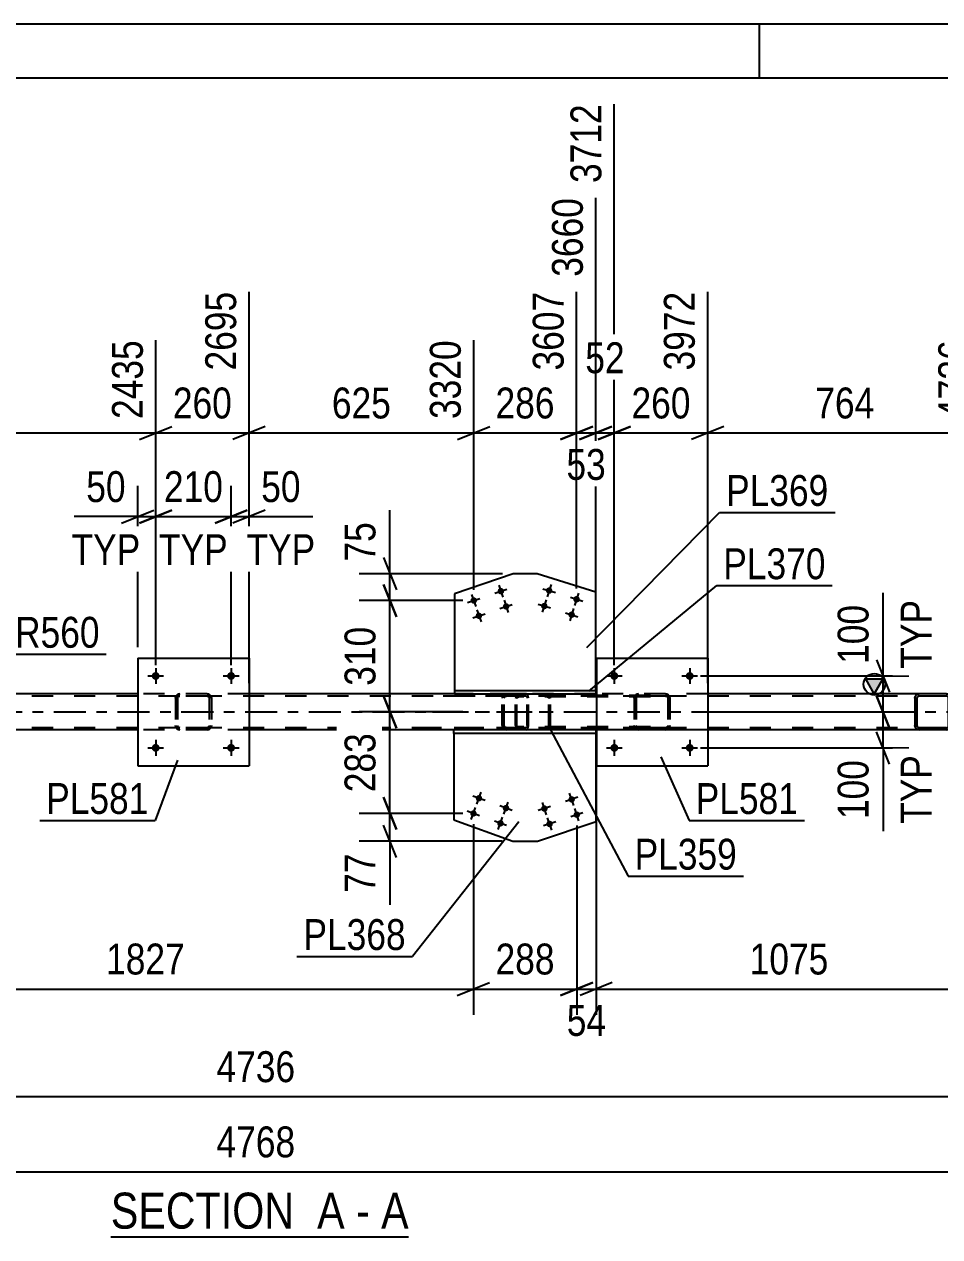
# Model space of a CAD drawing. Header units: millimetres. Extents: x 0 to 594, y 0 to 420.
# Drawn here: x 105.7 to 190.7, y 307.5 to 420 of the extents above; entities that cross this region are included whole.
import ezdxf

# ---------------------------------------------------------------- set-up
doc = ezdxf.new("R2010")
doc.units = ezdxf.units.MM
doc.linetypes.add('DXK_LINE_DOT2', pattern=[3.9198, 1.9599, -1.9599])
doc.linetypes.add('DXK_LINE_DOT3', pattern=[5.9187, 2.979, -0.9799, 0.9799, -0.9799])
doc.styles.add('Arial Narrow', font='ARIALN.TTF', dxfattribs={"height": 0.2})

# ---------------------------------------------------------------- blocks, each defined once
blk = doc.blocks.new('Unknown-570323116-1135')
at = {"color": 5, "linetype": 'Continuous'}
for p, q in [((594, 420), (0, 420)), ((174, 415), (174, 420)), ((589, 415), (5, 415))]:
    blk.add_line(p, q, dxfattribs=at)
blk = doc.blocks.new('Unknown-570323116-11 - 2020')
at = {"color": 6, "linetype": 'Continuous'}
blk.add_line((113.78, 307.48), (141.42, 307.48), dxfattribs=at)
at = {"color": 0, "linetype": 'Continuous'}
for points in [[(131.88, 308.23), (131.88, 311.73), (113.78, 311.73), (113.78, 308.23)], [(135.49, 308.23), (135.49, 311.73), (132.93, 311.73), (132.93, 308.23)], [(137.82, 308.23), (137.82, 311.73), (136.54, 311.73), (136.54, 308.23)], [(141.42, 308.23), (141.42, 311.73), (138.87, 311.73), (138.87, 308.23)]]:
    blk.add_wipeout(points, dxfattribs=at)
at = {"color": 7, "linetype": 'Continuous', "style": 'Arial Narrow'}
for s, p in [('SECTION ', (113.78, 308.23)), ('A', (132.93, 308.23)), ('A', (138.87, 308.23)), ('-', (136.54, 308.23))]:
    blk.add_text(s, height=3.34, dxfattribs=at).set_placement(p)
blk = doc.blocks.new('Part-570323116-2117 - 2020')
at = {"color": 7, "linetype": 'DXK_LINE_DOT2'}
for p, q in [((120.03, 357.82), (120.18, 357.85)), ((120.18, 357.85), (120.03, 357.82)), ((122.71, 357.85), (120.18, 357.85)), ((122.71, 357.85), (122.87, 357.82)), ((122.87, 357.82), (122.71, 357.85)), ((119.78, 357.45), (119.81, 357.6)), ((119.81, 357.6), (119.78, 357.45)), ((119.78, 357.45), (119.78, 354.92)), ((119.98, 357.45), (120, 357.53)), ((119.98, 357.45), (119.98, 354.92)), ((120, 357.53), (120.04, 357.59)), ((120.04, 357.59), (120.1, 357.64)), ((120.1, 357.64), (120.18, 357.65)), ((122.71, 357.65), (120.18, 357.65)), ((122.71, 357.65), (122.79, 357.64)), ((122.79, 357.64), (122.86, 357.59)), ((122.86, 357.59), (122.9, 357.53)), ((122.9, 357.53), (122.91, 357.45)), ((122.91, 357.45), (122.91, 354.92)), ((123.08, 357.6), (123.11, 357.45)), ((123.11, 357.45), (123.08, 357.6)), ((123.11, 357.45), (123.11, 354.92)), ((119.81, 354.76), (119.78, 354.92)), ((119.78, 354.92), (119.81, 354.76)), ((120, 354.84), (119.98, 354.92)), ((120.04, 354.78), (120, 354.84)), ((120.18, 354.52), (120.03, 354.55)), ((120.03, 354.55), (120.18, 354.52)), ((120.1, 354.73), (120.04, 354.78)), ((120.18, 354.72), (120.1, 354.73)), ((122.71, 354.72), (120.18, 354.72)), ((122.71, 354.52), (120.18, 354.52)), ((122.79, 354.73), (122.71, 354.72)), ((122.87, 354.55), (122.71, 354.52)), ((122.71, 354.52), (122.87, 354.55)), ((122.86, 354.78), (122.79, 354.73)), ((122.9, 354.84), (122.86, 354.78)), ((122.91, 354.92), (122.9, 354.84)), ((123.11, 354.92), (123.08, 354.76)), ((123.08, 354.76), (123.11, 354.92))]:
    blk.add_line(p, q, dxfattribs=at)
at = {"color": 7, "linetype": 'DXK_LINE_DOT3'}
blk.add_line((121.45, 356.18), (121.45, 356.18), dxfattribs=at)
at = {"color": 7, "linetype": 'DXK_LINE_DOT2'}
for centre, start, end in [((120.18, 357.45), 112.5, 157.5), ((120.18, 357.45), 112.5, 157.5), ((122.71, 357.45), 22.5, 67.5), ((122.71, 357.45), 22.5, 67.5), ((120.18, 354.92), 202.5, 247.5), ((120.18, 354.92), 202.5, 247.5), ((122.71, 354.92), 292.5, 337.5), ((122.71, 354.92), 292.5, 337.5)]:
    blk.add_arc(centre, 0.4, start, end, dxfattribs=at)
blk = doc.blocks.new('Part-570323116-2106 - 2020')
at = {"color": 2, "linetype": 'Continuous'}
for p, q in [((145.67, 358.18), (145.67, 357.85)), ((145.67, 358.18), (158.79, 358.18)), ((145.67, 357.85), (158.79, 357.85)), ((158.79, 358.18), (158.79, 357.85))]:
    blk.add_line(p, q, dxfattribs=at)
blk = doc.blocks.new('Part-570323116-2116 - 2020')
at = {"color": 2, "linetype": 'Continuous'}
for p, q in [((116.28, 361.18), (116.28, 351.18)), ((116.28, 361.18), (126.61, 361.18)), ((126.61, 361.18), (126.61, 351.18)), ((116.28, 351.18), (126.61, 351.18))]:
    blk.add_line(p, q, dxfattribs=at)
blk = doc.blocks.new('Part-570323116-2052 - 2020')
at = {"linetype": 'Continuous'}
blk.add_hatch(color=2, dxfattribs=at).paths.add_polyline_path([(184.65, 357.85), (183.85, 359.25), (185.45, 359.25)])
at = {"color": 2, "linetype": 'Continuous'}
for p, q in [((184.65, 357.85), (183.85, 359.25)), ((183.85, 359.25), (185.45, 359.25)), ((185.45, 359.25), (184.65, 357.85)), ((116.28, 357.85), (86.29, 357.85)), ((145.67, 357.85), (126.61, 357.85)), ((158.85, 357.85), (158.79, 357.85)), ((188.78, 357.85), (169.18, 357.85)), ((116.28, 354.51), (86.55, 354.51)), ((145.63, 354.51), (126.61, 354.51)), ((158.85, 354.51), (158.83, 354.51)), ((194.65, 354.51), (169.18, 354.51))]:
    blk.add_line(p, q, dxfattribs=at)
at = {"color": 7, "linetype": 'DXK_LINE_DOT2'}
for p, q in [((126.61, 357.85), (116.28, 357.85)), ((158.79, 357.85), (145.67, 357.85)), ((169.18, 357.85), (158.85, 357.85)), ((191.36, 357.85), (188.78, 357.85)), ((194.65, 357.65), (67.05, 357.65)), ((194.65, 354.71), (67.05, 354.71)), ((126.61, 354.51), (116.28, 354.51)), ((194.65, 354.51), (145.63, 354.51)), ((169.18, 354.51), (158.85, 354.51))]:
    blk.add_line(p, q, dxfattribs=at)
at = {"color": 7, "linetype": 'DXK_LINE_DOT3'}
blk.add_line((67.05, 356.18), (194.65, 356.18), dxfattribs=at)
at = {"color": 2, "linetype": 'Continuous'}
blk.add_circle((184.65, 358.75), 1, dxfattribs=at)
blk = doc.blocks.new('Part-570323116-2064 - 2020')
at = {"color": 2, "linetype": 'Continuous'}
for p, q in [((145.63, 354.18), (145.63, 346.18)), ((158.83, 346.02), (158.83, 354.18)), ((145.63, 346.18), (151.11, 344.18)), ((153.38, 344.18), (158.83, 346.02)), ((151.11, 344.18), (153.38, 344.18))]:
    blk.add_line(p, q, dxfattribs=at)
at = {"color": 7, "linetype": 'DXK_LINE_DOT2'}
blk.add_line((158.83, 354.18), (145.63, 354.18), dxfattribs=at)
blk = doc.blocks.new('Bolt-570323116-2069 - 2020')
at = {"linetype": 'Continuous'}
for points in [[(154.75, 367.35, -1), (154.18, 367.53, -1)], [(157.3, 366.54, -1), (156.72, 366.73, -1)], [(154.3, 365.92, -1), (153.73, 366.1, -1)], [(156.84, 365.11, -1), (156.27, 365.3, -1)]]:
    blk.add_hatch(color=1, dxfattribs=at).paths.add_polyline_path(points)
at = {"color": 1, "linetype": 'Continuous'}
for p, q in [((154.65, 368.01), (154.29, 366.87)), ((153.89, 367.62), (155.04, 367.26)), ((157.19, 367.21), (156.83, 366.06)), ((153.44, 366.19), (154.59, 365.83)), ((154.2, 366.58), (153.83, 365.44)), ((156.74, 365.78), (156.38, 364.63)), ((156.44, 366.82), (157.58, 366.45)), ((155.98, 365.39), (157.13, 365.02))]:
    blk.add_line(p, q, dxfattribs=at)
blk = doc.blocks.new('Bolt-570323116-2070 - 2020')
at = {"linetype": 'Continuous'}
for points in [[(156.27, 347.97, -1), (156.84, 348.16, -1)], [(153.74, 347.12, -1), (154.31, 347.31, -1)], [(156.75, 346.55, -1), (157.32, 346.74, -1)], [(154.22, 345.69, -1), (154.79, 345.89, -1)]]:
    blk.add_hatch(color=1, dxfattribs=at).paths.add_polyline_path(points)
at = {"color": 1, "linetype": 'Continuous'}
for p, q in [((154.22, 346.64), (153.84, 347.78)), ((157.12, 348.26), (155.99, 347.87)), ((156.75, 347.5), (156.36, 348.63)), ((154.6, 347.4), (153.46, 347.02)), ((157.6, 346.83), (156.47, 346.45)), ((157.23, 346.07), (156.84, 347.21)), ((155.08, 345.98), (153.94, 345.6)), ((154.7, 345.22), (154.32, 346.36))]:
    blk.add_line(p, q, dxfattribs=at)
blk = doc.blocks.new('Bolt-570323116-2071 - 2020')
at = {"linetype": 'Continuous'}
for points in [[(147.75, 366.62, -1), (147.18, 366.43, -1)], [(150.27, 367.49, -1), (149.7, 367.29, -1)], [(150.75, 366.07, -1), (150.19, 365.87, -1)], [(148.23, 365.2, -1), (147.66, 365.01, -1)]]:
    blk.add_hatch(color=1, dxfattribs=at).paths.add_polyline_path(points)
at = {"color": 1, "linetype": 'Continuous'}
for p, q in [((149.79, 367.96), (150.18, 366.82)), ((147.27, 367.09), (147.66, 365.96)), ((149.42, 367.19), (150.55, 367.58)), ((146.89, 366.33), (148.03, 366.72)), ((149.9, 365.77), (151.04, 366.16)), ((150.28, 366.54), (150.67, 365.4)), ((147.38, 364.91), (148.52, 365.3)), ((147.75, 365.67), (148.14, 364.54))]:
    blk.add_line(p, q, dxfattribs=at)
blk = doc.blocks.new('Bolt-570323116-2072 - 2020')
at = {"linetype": 'Continuous'}
for points in [[(147.67, 348.27, -1), (148.23, 348.07, -1)], [(147.16, 346.86, -1), (147.72, 346.66, -1)], [(150.18, 347.36, -1), (150.74, 347.15, -1)], [(149.66, 345.95, -1), (150.23, 345.74, -1)]]:
    blk.add_hatch(color=1, dxfattribs=at).paths.add_polyline_path(points)
at = {"color": 1, "linetype": 'Continuous'}
for p, q in [((148.52, 347.96), (147.39, 348.37)), ((147.75, 347.61), (148.16, 348.73)), ((150.25, 346.69), (150.66, 347.82)), ((148, 346.55), (146.87, 346.97)), ((147.23, 346.2), (147.64, 347.32)), ((151.02, 347.05), (149.89, 347.46)), ((150.51, 345.64), (149.38, 346.05)), ((149.74, 345.28), (150.15, 346.41))]:
    blk.add_line(p, q, dxfattribs=at)
blk = doc.blocks.new('Part-570323116-2137 - 2020')
at = {"color": 7, "linetype": 'DXK_LINE_DOT2'}
for p, q in [((151.34, 357.85), (142.32, 357.85)), ((150.51, 357.85), (150.35, 357.82)), ((152.32, 357.85), (150.51, 357.85)), ((151.34, 357.85), (151.34, 357.65)), ((152.41, 357.82), (152.32, 357.85)), ((150.51, 357.65), (142.32, 357.65)), ((150.12, 357.59), (150.09, 357.45)), ((150.09, 354.91), (150.09, 357.45)), ((150.12, 357.6), (150.12, 357.59)), ((150.3, 357.45), (150.32, 357.52)), ((150.3, 354.91), (150.3, 357.45)), ((150.32, 357.52), (150.36, 357.59)), ((150.36, 357.59), (150.43, 357.63)), ((150.43, 357.63), (150.51, 357.65)), ((152.32, 357.65), (150.51, 357.65)), ((152.32, 357.65), (152.36, 357.63)), ((152.36, 357.63), (152.4, 357.59)), ((152.4, 357.59), (152.43, 357.52)), ((152.48, 357.73), (152.41, 357.82)), ((152.43, 357.52), (152.43, 357.45)), ((152.43, 354.91), (152.43, 357.45)), ((152.53, 357.6), (152.48, 357.73)), ((152.55, 357.45), (152.53, 357.6)), ((152.55, 354.91), (152.55, 357.45)), ((152.32, 354.71), (142.32, 354.71)), ((152.32, 354.51), (142.32, 354.51)), ((150.09, 354.91), (150.12, 354.76)), ((150.32, 354.84), (150.3, 354.91)), ((150.36, 354.77), (150.32, 354.84)), ((150.35, 354.54), (150.51, 354.51)), ((150.43, 354.73), (150.36, 354.77)), ((150.51, 354.71), (150.43, 354.73)), ((152.32, 354.51), (150.51, 354.51)), ((151.34, 354.51), (151.34, 354.71)), ((152.36, 354.73), (152.32, 354.71)), ((152.32, 354.51), (152.41, 354.54)), ((152.4, 354.77), (152.36, 354.73)), ((152.43, 354.84), (152.4, 354.77)), ((152.41, 354.54), (152.48, 354.63)), ((152.43, 354.91), (152.43, 354.84)), ((152.48, 354.63), (152.53, 354.76)), ((152.53, 354.76), (152.55, 354.91))]:
    blk.add_line(p, q, dxfattribs=at)
at = {"color": 7, "linetype": 'DXK_LINE_DOT3'}
blk.add_line((143.65, 356.18), (154.58, 356.18), dxfattribs=at)
at = {"color": 7, "linetype": 'DXK_LINE_DOT2'}
for centre, start, end in [((150.5, 357.43), 111.1941, 156.1506), ((150.5, 354.93), 203.8494, 248.8059)]:
    blk.add_arc(centre, 0.41, start, end, dxfattribs=at)
blk = doc.blocks.new('Bolt-570323116-2073 - 2020')
at = {"linetype": 'Continuous'}
for points in [[(118.31, 359.52, -1), (117.58, 359.52, -1)], [(125.31, 359.52, -1), (124.58, 359.52, -1)]]:
    blk.add_hatch(color=1, dxfattribs=at).paths.add_polyline_path(points)
at = {"color": 1, "linetype": 'Continuous'}
for p, q in [((117.95, 360.25), (117.95, 358.78)), ((124.95, 360.25), (124.95, 358.78)), ((117.21, 359.52), (118.68, 359.52)), ((124.21, 359.52), (125.68, 359.52))]:
    blk.add_line(p, q, dxfattribs=at)
blk = doc.blocks.new('Part-570323116-2138 - 2020')
at = {"color": 7, "linetype": 'DXK_LINE_DOT2'}
for p, q in [((162.59, 357.82), (162.75, 357.85)), ((162.75, 357.85), (162.59, 357.82)), ((165.28, 357.85), (162.75, 357.85)), ((165.28, 357.85), (165.43, 357.82)), ((165.43, 357.82), (165.28, 357.85)), ((162.35, 357.45), (162.38, 357.6)), ((162.38, 357.6), (162.35, 357.45)), ((162.35, 357.45), (162.35, 354.92)), ((162.55, 357.45), (162.56, 357.53)), ((162.55, 357.45), (162.55, 354.92)), ((162.56, 357.53), (162.61, 357.59)), ((162.61, 357.59), (162.67, 357.64)), ((162.67, 357.64), (162.75, 357.65)), ((165.28, 357.65), (162.75, 357.65)), ((165.28, 357.65), (165.36, 357.64)), ((165.36, 357.64), (165.42, 357.59)), ((165.42, 357.59), (165.47, 357.53)), ((165.47, 357.53), (165.48, 357.45)), ((165.48, 357.45), (165.48, 354.92)), ((165.65, 357.6), (165.68, 357.45)), ((165.68, 357.45), (165.65, 357.6)), ((165.68, 357.45), (165.68, 354.92)), ((162.38, 354.76), (162.35, 354.92)), ((162.35, 354.92), (162.38, 354.76)), ((162.56, 354.84), (162.55, 354.92)), ((162.61, 354.78), (162.56, 354.84)), ((162.75, 354.52), (162.59, 354.55)), ((162.59, 354.55), (162.75, 354.52)), ((162.67, 354.73), (162.61, 354.78)), ((162.75, 354.72), (162.67, 354.73)), ((165.28, 354.72), (162.75, 354.72)), ((165.28, 354.52), (162.75, 354.52)), ((165.36, 354.73), (165.28, 354.72)), ((165.43, 354.55), (165.28, 354.52)), ((165.28, 354.52), (165.43, 354.55)), ((165.42, 354.78), (165.36, 354.73)), ((165.47, 354.84), (165.42, 354.78)), ((165.48, 354.92), (165.47, 354.84)), ((165.68, 354.92), (165.65, 354.76)), ((165.65, 354.76), (165.68, 354.92))]:
    blk.add_line(p, q, dxfattribs=at)
at = {"color": 7, "linetype": 'DXK_LINE_DOT3'}
blk.add_line((164.01, 356.18), (164.01, 356.18), dxfattribs=at)
at = {"color": 7, "linetype": 'DXK_LINE_DOT2'}
for centre, start, end in [((162.75, 357.45), 112.5, 157.5), ((162.75, 357.45), 112.5, 157.5), ((165.28, 357.45), 22.5, 67.5), ((165.28, 357.45), 22.5, 67.5), ((162.75, 354.92), 202.5, 247.5), ((162.75, 354.92), 202.5, 247.5), ((165.28, 354.92), 292.5, 337.5), ((165.28, 354.92), 292.5, 337.5)]:
    blk.add_arc(centre, 0.4, start, end, dxfattribs=at)
blk = doc.blocks.new('Bolt-570323116-2074 - 2020')
at = {"linetype": 'Continuous'}
for points in [[(118.31, 352.85, -1), (117.58, 352.85, -1)], [(125.31, 352.85, -1), (124.58, 352.85, -1)]]:
    blk.add_hatch(color=1, dxfattribs=at).paths.add_polyline_path(points)
at = {"color": 1, "linetype": 'Continuous'}
for p, q in [((117.95, 353.58), (117.95, 352.12)), ((124.95, 353.58), (124.95, 352.12)), ((117.21, 352.85), (118.68, 352.85)), ((124.21, 352.85), (125.68, 352.85))]:
    blk.add_line(p, q, dxfattribs=at)
blk = doc.blocks.new('Part-570323116-2096 - 2020')
at = {"color": 2, "linetype": 'Continuous'}
for p, q in [((188.8, 357.85), (188.65, 357.82)), ((191.33, 357.85), (188.8, 357.85)), ((191.49, 357.82), (191.33, 357.85)), ((188.43, 357.6), (188.4, 357.45)), ((188.4, 357.45), (188.4, 354.92)), ((188.62, 357.53), (188.6, 357.45)), ((188.6, 357.45), (188.6, 354.92)), ((188.66, 357.59), (188.62, 357.53)), ((188.72, 357.64), (188.66, 357.59)), ((188.8, 357.65), (188.72, 357.64)), ((191.33, 357.65), (188.8, 357.65)), ((191.41, 357.64), (191.33, 357.65)), ((191.48, 357.59), (191.41, 357.64)), ((191.52, 357.53), (191.48, 357.59)), ((191.53, 357.45), (191.52, 357.53)), ((191.53, 354.92), (191.53, 357.45)), ((191.73, 357.45), (191.7, 357.6)), ((191.73, 357.45), (191.73, 354.92)), ((188.4, 354.92), (188.43, 354.76)), ((188.6, 354.92), (188.62, 354.84)), ((188.62, 354.84), (188.66, 354.78)), ((188.65, 354.55), (188.8, 354.52)), ((188.66, 354.78), (188.72, 354.73)), ((188.72, 354.73), (188.8, 354.72)), ((191.33, 354.72), (188.8, 354.72)), ((191.33, 354.52), (188.8, 354.52)), ((191.33, 354.72), (191.41, 354.73)), ((191.33, 354.52), (191.49, 354.55)), ((191.41, 354.73), (191.48, 354.78)), ((191.48, 354.78), (191.52, 354.84)), ((191.52, 354.84), (191.53, 354.92)), ((191.7, 354.76), (191.73, 354.92))]:
    blk.add_line(p, q, dxfattribs=at)
at = {"color": 7, "linetype": 'DXK_LINE_DOT2'}
for p, q in [((188.65, 357.82), (188.8, 357.85)), ((191.33, 357.85), (191.49, 357.82)), ((188.4, 357.45), (188.43, 357.6)), ((191.7, 357.6), (191.73, 357.45)), ((188.43, 354.76), (188.4, 354.92)), ((188.8, 354.52), (188.65, 354.55)), ((191.49, 354.55), (191.33, 354.52)), ((191.73, 354.92), (191.7, 354.76))]:
    blk.add_line(p, q, dxfattribs=at)
at = {"color": 2, "linetype": 'Continuous'}
for centre, start, end in [((188.8, 357.45), 112.5, 157.5), ((191.33, 357.45), 22.5, 67.5), ((188.8, 354.92), 202.5, 247.5), ((191.33, 354.92), 292.5, 337.5)]:
    blk.add_arc(centre, 0.4, start, end, dxfattribs=at)
at = {"color": 7, "linetype": 'DXK_LINE_DOT2'}
for centre, start, end in [((188.8, 357.45), 112.5, 157.5), ((191.33, 357.45), 22.5, 67.5), ((188.8, 354.92), 202.5, 247.5), ((191.33, 354.92), 292.5, 337.5)]:
    blk.add_arc(centre, 0.4, start, end, dxfattribs=at)
blk = doc.blocks.new('Part-570323116-2101 - 2020')
at = {"color": 2, "linetype": 'Continuous'}
for p, q in [((151.13, 369.01), (145.67, 367.14)), ((153.36, 369.01), (151.13, 369.01)), ((158.79, 367.29), (153.36, 369.01)), ((145.67, 367.14), (145.67, 358.18)), ((158.79, 358.18), (158.79, 367.29))]:
    blk.add_line(p, q, dxfattribs=at)
at = {"color": 7, "linetype": 'DXK_LINE_DOT2'}
blk.add_line((145.67, 358.18), (158.79, 358.18), dxfattribs=at)
blk = doc.blocks.new('Part-570323116-2111 - 2020')
at = {"color": 2, "linetype": 'Continuous'}
for p, q in [((158.83, 354.51), (145.63, 354.51)), ((145.63, 354.18), (145.63, 354.51)), ((158.83, 354.18), (158.83, 354.51)), ((158.83, 354.18), (145.63, 354.18))]:
    blk.add_line(p, q, dxfattribs=at)
blk = doc.blocks.new('Part-570323116-2123 - 2020')
at = {"color": 7, "linetype": 'DXK_LINE_DOT2'}
for p, q in [((151.36, 357.52), (151.34, 357.44)), ((151.34, 354.92), (151.34, 357.44)), ((151.36, 357.54), (151.36, 357.52)), ((151.48, 357.44), (151.49, 357.49)), ((151.48, 354.92), (151.48, 357.44)), ((151.49, 357.49), (151.52, 357.53)), ((151.62, 357.7), (151.51, 357.68)), ((151.52, 357.53), (151.57, 357.56)), ((151.57, 357.56), (151.62, 357.57)), ((163.86, 357.7), (151.62, 357.7)), ((163.86, 357.57), (151.62, 357.57)), ((154.41, 357.68), (154.3, 357.7)), ((154.3, 357.57), (154.36, 357.56)), ((154.36, 357.56), (154.4, 357.53)), ((154.4, 357.53), (154.43, 357.49)), ((154.43, 357.49), (154.44, 357.44)), ((154.44, 354.92), (154.44, 357.44)), ((154.57, 357.52), (154.56, 357.54)), ((154.58, 357.44), (154.57, 357.52)), ((154.58, 354.92), (154.58, 357.44)), ((151.34, 354.92), (151.36, 354.82)), ((151.49, 354.87), (151.48, 354.92)), ((151.52, 354.83), (151.49, 354.87)), ((151.51, 354.67), (151.62, 354.65)), ((151.57, 354.8), (151.52, 354.83)), ((151.62, 354.79), (151.57, 354.8)), ((163.86, 354.79), (151.62, 354.79)), ((163.86, 354.65), (151.62, 354.65)), ((154.36, 354.8), (154.3, 354.79)), ((154.3, 354.65), (154.41, 354.67)), ((154.4, 354.83), (154.36, 354.8)), ((154.43, 354.87), (154.4, 354.83)), ((154.44, 354.92), (154.43, 354.87)), ((154.56, 354.82), (154.58, 354.92))]:
    blk.add_line(p, q, dxfattribs=at)
for centre, start, end in [((151.61, 354.93), 204.32, 249.2417), ((154.31, 354.93), 290.7584, 335.6801)]:
    blk.add_arc(centre, 0.276, start, end, dxfattribs=at)
blk = doc.blocks.new('Part-570323116-2143 - 2020')
at = {"color": 2, "linetype": 'Continuous'}
for p, q in [((158.85, 361.18), (158.85, 351.18)), ((158.85, 361.18), (169.18, 361.18)), ((169.18, 361.18), (169.18, 351.18)), ((158.85, 351.18), (169.18, 351.18))]:
    blk.add_line(p, q, dxfattribs=at)
blk = doc.blocks.new('Bolt-570323116-2144 - 2020')
at = {"linetype": 'Continuous'}
for points in [[(160.88, 352.85, -1), (160.15, 352.85, -1)], [(167.88, 352.85, -1), (167.15, 352.85, -1)]]:
    blk.add_hatch(color=1, dxfattribs=at).paths.add_polyline_path(points)
at = {"color": 1, "linetype": 'Continuous'}
for p, q in [((160.51, 353.58), (160.51, 352.12)), ((167.51, 353.58), (167.51, 352.12)), ((159.78, 352.85), (161.25, 352.85)), ((166.78, 352.85), (168.25, 352.85))]:
    blk.add_line(p, q, dxfattribs=at)
blk = doc.blocks.new('Bolt-570323116-2145 - 2020')
at = {"linetype": 'Continuous'}
for points in [[(160.88, 359.52, -1), (160.15, 359.52, -1)], [(167.88, 359.52, -1), (167.15, 359.52, -1)]]:
    blk.add_hatch(color=1, dxfattribs=at).paths.add_polyline_path(points)
at = {"color": 1, "linetype": 'Continuous'}
for p, q in [((160.51, 360.25), (160.51, 358.78)), ((167.51, 360.25), (167.51, 358.78)), ((159.78, 359.52), (161.25, 359.52)), ((166.78, 359.52), (168.25, 359.52))]:
    blk.add_line(p, q, dxfattribs=at)
blk = doc.blocks.new('StraightDimension-570323116-18316 - 2020')
at = {"color": 7, "linetype": 'Continuous'}
for p, q in [((86.29, 359.18), (86.29, 395.18)), ((117.95, 360.52), (117.95, 390.68)), ((87.79, 382.67), (84.79, 381.47)), ((116.45, 381.47), (119.45, 382.67)), ((86.29, 382.07), (117.95, 382.07))]:
    blk.add_line(p, q, dxfattribs=at)
at = {"color": 0}
blk.add_wipeout([(105.46, 382.82), (105.46, 387.02), (98.78, 387.02), (98.78, 382.82)], dxfattribs=at)
at = {"color": 3, "style": 'Arial Narrow'}
blk.add_text('950', height=2.863, dxfattribs=at).set_placement((99.38, 383.42))
at = {"color": 0, "linetype": 'Continuous'}
blk.add_wipeout([(117.35, 391.28), (113.15, 391.28), (113.15, 382.77), (117.35, 382.77)], dxfattribs=at)
at = {"color": 3, "linetype": 'Continuous', "style": 'Arial Narrow'}
blk.add_text('2435', height=2.863, rotation=90.0002, dxfattribs=at).set_placement((116.75, 383.37))
blk = doc.blocks.new('StraightDimension-570323116-18309 - 2020')
at = {"color": 7, "linetype": 'Continuous'}
for p, q in [((169.18, 358.85), (169.18, 395.18)), ((194.65, 358.85), (194.65, 390.68)), ((170.68, 382.67), (167.68, 381.47)), ((193.15, 381.47), (196.15, 382.67)), ((169.18, 382.07), (194.65, 382.07))]:
    blk.add_line(p, q, dxfattribs=at)
at = {"color": 0}
blk.add_wipeout([(185.26, 382.82), (185.26, 387.02), (178.57, 387.02), (178.57, 382.82)], dxfattribs=at)
at = {"color": 3, "style": 'Arial Narrow'}
blk.add_text('764', height=2.863, dxfattribs=at).set_placement((179.17, 383.42))
at = {"color": 0, "linetype": 'Continuous'}
blk.add_wipeout([(194.05, 391.28), (189.85, 391.28), (189.85, 382.77), (194.05, 382.77)], dxfattribs=at)
at = {"color": 3, "linetype": 'Continuous', "style": 'Arial Narrow'}
blk.add_text('4736', height=2.863, rotation=90.0002, dxfattribs=at).set_placement((193.45, 383.37))
blk = doc.blocks.new('StraightDimension-570323116-12157 - 2020')
at = {"color": 7, "linetype": 'Continuous'}
for p, q in [((158.83, 353.18), (158.83, 327.62)), ((157.03, 345.64), (157.03, 327.62)), ((155.53, 329.87), (158.53, 331.07)), ((160.33, 331.07), (157.33, 329.87)), ((157.03, 330.47), (158.83, 330.47))]:
    blk.add_line(p, q, dxfattribs=at)
at = {"color": 0}
blk.add_wipeout([(160.36, 325.52), (160.36, 329.72), (155.5, 329.72), (155.5, 325.52)], dxfattribs=at)
at = {"color": 3, "style": 'Arial Narrow'}
blk.add_text('54', height=2.863, dxfattribs=at).set_placement((156.1, 326.12))
blk = doc.blocks.new('StraightDimension-570323116-2173 - 2020')
at = {"color": 7, "linetype": 'Continuous'}
blk.add_line((59.31, 313.5), (195.18, 313.5), dxfattribs=at)
at = {"color": 0}
blk.add_wipeout([(131.5, 314.25), (131.5, 318.45), (122.99, 318.45), (122.99, 314.25)], dxfattribs=at)
at = {"color": 3, "style": 'Arial Narrow'}
blk.add_text('4768', height=2.863, dxfattribs=at).set_placement((123.59, 314.85))
blk = doc.blocks.new('StraightDimension-570323116-2403 - 2020')
at = {"color": 7, "linetype": 'Continuous'}
blk.add_line((59.85, 320.48), (194.65, 320.48), dxfattribs=at)
at = {"color": 0}
blk.add_wipeout([(131.5, 321.23), (131.5, 325.43), (122.99, 325.43), (122.99, 321.23)], dxfattribs=at)
at = {"color": 3, "style": 'Arial Narrow'}
blk.add_text('4736', height=2.863, dxfattribs=at).set_placement((123.59, 321.83))
blk = doc.blocks.new('StraightDimension-570323116-12156 - 2020')
at = {"color": 7, "linetype": 'Continuous'}
for p, q in [((194.65, 353.51), (194.65, 328.07)), ((158.83, 353.18), (158.83, 328.07)), ((160.33, 331.07), (157.33, 329.87)), ((193.15, 329.87), (196.15, 331.07)), ((158.83, 330.47), (194.65, 330.47))]:
    blk.add_line(p, q, dxfattribs=at)
at = {"color": 0}
blk.add_wipeout([(181, 331.22), (181, 335.42), (172.48, 335.42), (172.48, 331.22)], dxfattribs=at)
at = {"color": 3, "style": 'Arial Narrow'}
blk.add_text('1075', height=2.863, dxfattribs=at).set_placement((173.08, 331.82))
blk = doc.blocks.new('StraightDimension-570323116-12158 - 2020')
at = {"color": 7, "linetype": 'Continuous'}
for p, q in [((147.44, 345.76), (147.44, 328.07)), ((157.03, 345.64), (157.03, 328.07)), ((145.94, 329.87), (148.94, 331.07)), ((158.53, 331.07), (155.53, 329.87)), ((147.44, 330.47), (157.03, 330.47))]:
    blk.add_line(p, q, dxfattribs=at)
at = {"color": 0}
blk.add_wipeout([(155.58, 331.22), (155.58, 335.42), (148.89, 335.42), (148.89, 331.22)], dxfattribs=at)
at = {"color": 3, "style": 'Arial Narrow'}
blk.add_text('288', height=2.863, dxfattribs=at).set_placement((149.49, 331.82))
blk = doc.blocks.new('StraightDimension-570323116-12159 - 2020')
at = {"color": 7, "linetype": 'Continuous'}
for p, q in [((86.55, 353.18), (86.55, 328.07)), ((147.44, 345.76), (147.44, 328.07)), ((88.05, 331.07), (85.05, 329.87)), ((145.94, 329.87), (148.94, 331.07)), ((86.55, 330.47), (147.44, 330.47))]:
    blk.add_line(p, q, dxfattribs=at)
at = {"color": 0}
blk.add_wipeout([(121.25, 331.22), (121.25, 335.42), (112.74, 335.42), (112.74, 331.22)], dxfattribs=at)
at = {"color": 3, "style": 'Arial Narrow'}
blk.add_text('1827', height=2.863, dxfattribs=at).set_placement((113.34, 331.82))
blk = doc.blocks.new('StraightDimension-570323116-12371 - 2020')
at = {"color": 7, "linetype": 'Continuous'}
for p, q in [((139.69, 369.01), (139.69, 374.92)), ((139.69, 369.01), (139.69, 374.92)), ((139.09, 370.51), (140.29, 367.51)), ((150.13, 369.01), (136.84, 369.01)), ((140.29, 365.02), (139.09, 368.02)), ((139.69, 366.52), (139.69, 369.01)), ((146.46, 366.52), (136.84, 366.52))]:
    blk.add_line(p, q, dxfattribs=at)
at = {"color": 0}
blk.add_wipeout([(138.94, 374.39), (134.74, 374.39), (134.74, 369.54), (138.94, 369.54)], dxfattribs=at)
at = {"color": 3, "style": 'Arial Narrow'}
blk.add_text('75', height=2.863, rotation=90.0002, dxfattribs=at).set_placement((138.34, 370.14))
blk = doc.blocks.new('StraightDimension-570323116-12372 - 2020')
at = {"color": 7, "linetype": 'Continuous'}
for p, q in [((139.09, 368.02), (140.29, 365.02)), ((146.46, 366.52), (136.84, 366.52)), ((139.69, 356.18), (139.69, 366.52)), ((140.29, 354.68), (139.09, 357.68)), ((146.46, 356.18), (136.84, 356.18))]:
    blk.add_line(p, q, dxfattribs=at)
at = {"color": 0}
blk.add_wipeout([(138.94, 364.7), (134.74, 364.7), (134.74, 358.01), (138.94, 358.01)], dxfattribs=at)
at = {"color": 3, "style": 'Arial Narrow'}
blk.add_text('310', height=2.863, rotation=90.0002, dxfattribs=at).set_placement((138.34, 358.61))
blk = doc.blocks.new('StraightDimension-570323116-12373 - 2020')
at = {"color": 7, "linetype": 'Continuous'}
for p, q in [((139.09, 357.68), (140.29, 354.68)), ((146.46, 356.18), (136.84, 356.18)), ((139.69, 346.76), (139.69, 356.18)), ((140.29, 345.26), (139.09, 348.26)), ((146.44, 346.76), (136.84, 346.76))]:
    blk.add_line(p, q, dxfattribs=at)
at = {"color": 0}
blk.add_wipeout([(138.94, 354.81), (134.74, 354.81), (134.74, 348.13), (138.94, 348.13)], dxfattribs=at)
at = {"color": 3, "style": 'Arial Narrow'}
blk.add_text('283', height=2.863, rotation=90.0002, dxfattribs=at).set_placement((138.34, 348.73))
blk = doc.blocks.new('StraightDimension-570323116-12374 - 2020')
at = {"color": 7, "linetype": 'Continuous'}
for p, q in [((139.09, 348.26), (140.29, 345.26)), ((146.44, 346.76), (136.84, 346.76)), ((139.69, 344.18), (139.69, 346.76)), ((140.29, 342.68), (139.09, 345.68)), ((150.11, 344.18), (136.84, 344.18)), ((139.69, 344.18), (139.69, 338.27)), ((139.69, 344.18), (139.69, 338.27))]:
    blk.add_line(p, q, dxfattribs=at)
at = {"color": 0}
blk.add_wipeout([(138.94, 343.65), (134.74, 343.65), (134.74, 338.8), (138.94, 338.8)], dxfattribs=at)
at = {"color": 3, "style": 'Arial Narrow'}
blk.add_text('77', height=2.863, rotation=90.0002, dxfattribs=at).set_placement((138.34, 339.4))
blk = doc.blocks.new('StraightDimension-570323116-18310 - 2020')
at = {"color": 7, "linetype": 'Continuous'}
for p, q in [((160.51, 360.52), (160.51, 412.58)), ((169.18, 358.85), (169.18, 395.18)), ((159.01, 381.47), (162.01, 382.67)), ((170.68, 382.67), (167.68, 381.47)), ((160.51, 382.07), (169.18, 382.07))]:
    blk.add_line(p, q, dxfattribs=at)
at = {"color": 0}
blk.add_wipeout([(168.19, 382.82), (168.19, 387.02), (161.51, 387.02), (161.51, 382.82)], dxfattribs=at)
at = {"color": 3, "style": 'Arial Narrow'}
blk.add_text('260', height=2.863, dxfattribs=at).set_placement((162.11, 383.42))
at = {"color": 0, "linetype": 'Continuous'}
blk.add_wipeout([(168.58, 395.78), (164.38, 395.78), (164.38, 387.27), (168.58, 387.27)], dxfattribs=at)
at = {"color": 3, "linetype": 'Continuous', "style": 'Arial Narrow'}
blk.add_text('3972', height=2.863, rotation=90.0002, dxfattribs=at).set_placement((167.98, 387.87))
blk = doc.blocks.new('StraightDimension-570323116-18311 - 2020')
at = {"color": 7, "linetype": 'Continuous'}
for p, q in [((160.51, 360.52), (160.51, 412.58)), ((158.79, 359.18), (158.79, 403.88)), ((157.29, 381.47), (160.29, 382.67)), ((162.01, 382.67), (159.01, 381.47)), ((158.79, 382.07), (160.51, 382.07))]:
    blk.add_line(p, q, dxfattribs=at)
at = {"color": 0, "linetype": 'Continuous'}
blk.add_wipeout([(159.91, 413.18), (155.71, 413.18), (155.71, 404.67), (159.91, 404.67)], dxfattribs=at)
at = {"color": 3, "linetype": 'Continuous', "style": 'Arial Narrow'}
blk.add_text('3712', height=2.863, rotation=90.0002, dxfattribs=at).set_placement((159.31, 405.27))
at = {"color": 0}
blk.add_wipeout([(162.08, 387.02), (162.08, 391.22), (157.22, 391.22), (157.22, 387.02)], dxfattribs=at)
at = {"color": 3, "style": 'Arial Narrow'}
blk.add_text('52', height=2.863, dxfattribs=at).set_placement((157.82, 387.62))
blk = doc.blocks.new('StraightDimension-570323116-18312 - 2020')
at = {"color": 7, "linetype": 'Continuous'}
for p, q in [((158.79, 359.18), (158.79, 403.88)), ((157.01, 367.64), (157.01, 395.18)), ((155.51, 381.47), (158.51, 382.67)), ((160.29, 382.67), (157.29, 381.47)), ((157.01, 382.07), (158.79, 382.07))]:
    blk.add_line(p, q, dxfattribs=at)
at = {"color": 0, "linetype": 'Continuous'}
blk.add_wipeout([(158.19, 404.48), (153.99, 404.48), (153.99, 395.97), (158.19, 395.97)], dxfattribs=at)
at = {"color": 3, "linetype": 'Continuous', "style": 'Arial Narrow'}
blk.add_text('3660', height=2.863, rotation=90.0002, dxfattribs=at).set_placement((157.59, 396.57))
at = {"color": 0}
blk.add_wipeout([(160.33, 377.12), (160.33, 381.32), (155.47, 381.32), (155.47, 377.12)], dxfattribs=at)
at = {"color": 3, "style": 'Arial Narrow'}
blk.add_text('53', height=2.863, dxfattribs=at).set_placement((156.07, 377.72))
blk = doc.blocks.new('StraightDimension-570323116-18313 - 2020')
at = {"color": 7, "linetype": 'Continuous'}
for p, q in [((157.01, 367.64), (157.01, 395.18)), ((147.46, 367.52), (147.46, 390.68)), ((145.96, 381.47), (148.96, 382.67)), ((158.51, 382.67), (155.51, 381.47)), ((147.46, 382.07), (157.01, 382.07))]:
    blk.add_line(p, q, dxfattribs=at)
at = {"color": 0}
blk.add_wipeout([(155.58, 382.82), (155.58, 387.02), (148.89, 387.02), (148.89, 382.82)], dxfattribs=at)
at = {"color": 3, "style": 'Arial Narrow'}
blk.add_text('286', height=2.863, dxfattribs=at).set_placement((149.49, 383.42))
at = {"color": 0, "linetype": 'Continuous'}
blk.add_wipeout([(156.41, 395.78), (152.21, 395.78), (152.21, 387.27), (156.41, 387.27)], dxfattribs=at)
at = {"color": 3, "linetype": 'Continuous', "style": 'Arial Narrow'}
blk.add_text('3607', height=2.863, rotation=90.0002, dxfattribs=at).set_placement((155.81, 387.87))
blk = doc.blocks.new('StraightDimension-570323116-18314 - 2020')
at = {"color": 7, "linetype": 'Continuous'}
for p, q in [((126.61, 358.85), (126.61, 395.18)), ((147.46, 367.52), (147.46, 390.68)), ((128.11, 382.67), (125.11, 381.47)), ((145.96, 381.47), (148.96, 382.67)), ((126.61, 382.07), (147.46, 382.07))]:
    blk.add_line(p, q, dxfattribs=at)
at = {"color": 0}
blk.add_wipeout([(140.38, 382.82), (140.38, 387.02), (133.7, 387.02), (133.7, 382.82)], dxfattribs=at)
at = {"color": 3, "style": 'Arial Narrow'}
blk.add_text('625', height=2.863, dxfattribs=at).set_placement((134.3, 383.42))
at = {"color": 0, "linetype": 'Continuous'}
blk.add_wipeout([(146.86, 391.28), (142.66, 391.28), (142.66, 382.77), (146.86, 382.77)], dxfattribs=at)
at = {"color": 3, "linetype": 'Continuous', "style": 'Arial Narrow'}
blk.add_text('3320', height=2.863, rotation=90.0002, dxfattribs=at).set_placement((146.26, 383.37))
blk = doc.blocks.new('StraightDimension-570323116-18315 - 2020')
at = {"color": 7, "linetype": 'Continuous'}
for p, q in [((126.61, 358.85), (126.61, 395.18)), ((117.95, 360.52), (117.95, 390.68)), ((116.45, 381.47), (119.45, 382.67)), ((128.11, 382.67), (125.11, 381.47)), ((117.95, 382.07), (126.61, 382.07))]:
    blk.add_line(p, q, dxfattribs=at)
at = {"color": 0}
blk.add_wipeout([(125.62, 382.82), (125.62, 387.02), (118.94, 387.02), (118.94, 382.82)], dxfattribs=at)
at = {"color": 3, "style": 'Arial Narrow'}
blk.add_text('260', height=2.863, dxfattribs=at).set_placement((119.54, 383.42))
at = {"color": 0, "linetype": 'Continuous'}
blk.add_wipeout([(126.01, 395.78), (121.81, 395.78), (121.81, 387.27), (126.01, 387.27)], dxfattribs=at)
at = {"color": 3, "linetype": 'Continuous', "style": 'Arial Narrow'}
blk.add_text('2695', height=2.863, rotation=90.0002, dxfattribs=at).set_placement((125.41, 387.87))
blk = doc.blocks.new('StraightDimension-570323116-18431 - 2020')
at = {"color": 7, "linetype": 'Continuous'}
for p, q in [((185.46, 359.52), (185.46, 367.25)), ((185.46, 359.52), (185.46, 367.25)), ((184.86, 361.02), (186.06, 358.02)), ((168.51, 359.52), (187.86, 359.52)), ((185.46, 356.18), (185.46, 359.52)), ((186.06, 354.68), (184.86, 357.68)), ((168.51, 356.18), (187.86, 356.18))]:
    blk.add_line(p, q, dxfattribs=at)
at = {"color": 0, "linetype": 'Continuous'}
blk.add_wipeout([(190.56, 367.18), (186.36, 367.18), (186.36, 359.59), (190.56, 359.59)], dxfattribs=at)
at = {"color": 0}
blk.add_wipeout([(184.71, 366.73), (180.51, 366.73), (180.51, 360.04), (184.71, 360.04)], dxfattribs=at)
at = {"color": 3, "style": 'Arial Narrow'}
blk.add_text('100', height=2.863, rotation=90.0002, dxfattribs=at).set_placement((184.11, 360.64))
at = {"color": 3, "linetype": 'Continuous', "style": 'Arial Narrow'}
blk.add_text('TYP', height=2.863, rotation=90.0002, dxfattribs=at).set_placement((189.96, 360.19))
blk = doc.blocks.new('StraightDimension-570323116-18432 - 2020')
at = {"color": 7, "linetype": 'Continuous'}
for p, q in [((184.86, 357.68), (186.06, 354.68)), ((168.51, 356.18), (187.86, 356.18)), ((185.46, 352.85), (185.46, 356.18)), ((186.06, 351.35), (184.86, 354.35)), ((168.51, 352.85), (187.86, 352.85)), ((185.46, 352.85), (185.46, 345.12)), ((185.46, 352.85), (185.46, 345.12))]:
    blk.add_line(p, q, dxfattribs=at)
at = {"color": 0}
blk.add_wipeout([(184.71, 352.33), (180.51, 352.33), (180.51, 345.64), (184.71, 345.64)], dxfattribs=at)
at = {"color": 0, "linetype": 'Continuous'}
blk.add_wipeout([(190.56, 352.78), (186.36, 352.78), (186.36, 345.19), (190.56, 345.19)], dxfattribs=at)
at = {"color": 3, "style": 'Arial Narrow'}
blk.add_text('100', height=2.863, rotation=90.0002, dxfattribs=at).set_placement((184.11, 346.24))
at = {"color": 3, "linetype": 'Continuous', "style": 'Arial Narrow'}
blk.add_text('TYP', height=2.863, rotation=90.0002, dxfattribs=at).set_placement((189.96, 345.79))
blk = doc.blocks.new('StraightDimension-570323116-18529 - 2020')
at = {"color": 7, "linetype": 'Continuous'}
for p, q in [((124.95, 360.52), (124.95, 377.16)), ((126.61, 362.18), (126.61, 377.16)), ((123.45, 373.71), (126.45, 374.91)), ((128.11, 374.91), (125.11, 373.71)), ((124.95, 374.31), (126.61, 374.31)), ((126.61, 374.31), (132.52, 374.31)), ((126.61, 374.31), (132.52, 374.31))]:
    blk.add_line(p, q, dxfattribs=at)
at = {"color": 0}
blk.add_wipeout([(132, 375.06), (132, 379.26), (127.14, 379.26), (127.14, 375.06)], dxfattribs=at)
at = {"color": 0, "linetype": 'Continuous'}
blk.add_wipeout([(133.36, 369.21), (133.36, 373.41), (125.77, 373.41), (125.77, 369.21)], dxfattribs=at)
at = {"color": 3, "style": 'Arial Narrow'}
blk.add_text('50', height=2.863, dxfattribs=at).set_placement((127.74, 375.66))
at = {"color": 3, "linetype": 'Continuous', "style": 'Arial Narrow'}
blk.add_text('TYP', height=2.863, dxfattribs=at).set_placement((126.37, 369.81))
blk = doc.blocks.new('StraightDimension-570323116-18530 - 2020')
at = {"color": 7, "linetype": 'Continuous'}
for p, q in [((117.95, 360.52), (117.95, 377.16)), ((124.95, 360.52), (124.95, 377.16)), ((116.45, 373.71), (119.45, 374.91)), ((126.45, 374.91), (123.45, 373.71)), ((117.95, 374.31), (124.95, 374.31))]:
    blk.add_line(p, q, dxfattribs=at)
at = {"color": 0}
blk.add_wipeout([(124.79, 375.06), (124.79, 379.26), (118.11, 379.26), (118.11, 375.06)], dxfattribs=at)
at = {"color": 0, "linetype": 'Continuous'}
blk.add_wipeout([(125.24, 369.21), (125.24, 373.41), (117.65, 373.41), (117.65, 369.21)], dxfattribs=at)
at = {"color": 3, "style": 'Arial Narrow'}
blk.add_text('210', height=2.863, dxfattribs=at).set_placement((118.71, 375.66))
at = {"color": 3, "linetype": 'Continuous', "style": 'Arial Narrow'}
blk.add_text('TYP', height=2.863, dxfattribs=at).set_placement((118.25, 369.81))
blk = doc.blocks.new('StraightDimension-570323116-18531 - 2020')
at = {"color": 7, "linetype": 'Continuous'}
for p, q in [((116.28, 362.18), (116.28, 377.16)), ((117.95, 360.52), (117.95, 377.16)), ((114.78, 373.71), (117.78, 374.91)), ((119.45, 374.91), (116.45, 373.71)), ((116.28, 374.31), (110.37, 374.31)), ((116.28, 374.31), (110.37, 374.31)), ((116.28, 374.31), (117.95, 374.31))]:
    blk.add_line(p, q, dxfattribs=at)
at = {"color": 0}
blk.add_wipeout([(115.76, 375.06), (115.76, 379.26), (110.9, 379.26), (110.9, 375.06)], dxfattribs=at)
at = {"color": 0, "linetype": 'Continuous'}
blk.add_wipeout([(117.12, 369.21), (117.12, 373.41), (109.53, 373.41), (109.53, 369.21)], dxfattribs=at)
at = {"color": 3, "style": 'Arial Narrow'}
blk.add_text('50', height=2.863, dxfattribs=at).set_placement((111.5, 375.66))
at = {"color": 3, "linetype": 'Continuous', "style": 'Arial Narrow'}
blk.add_text('TYP', height=2.863, dxfattribs=at).set_placement((110.13, 369.81))
blk = doc.blocks.new('Mark-570323116-11975 - 2020')
at = {"color": 30, "linetype": 'Continuous'}
for p in [(151.66, 345.97), (131.06, 333.49)]:
    blk.add_line(p, (141.77, 333.49), dxfattribs=at)
at = {"color": 0}
blk.add_wipeout([(141.17, 334.09), (141.17, 337.09), (131.66, 337.09), (131.66, 334.09)], dxfattribs=at)
blk.add_wipeout([(141.17, 334.09), (141.17, 337.09), (131.66, 337.09), (131.66, 334.09)], dxfattribs=at)
at = {"color": 3, "style": 'Arial Narrow'}
blk.add_text('PL368', height=2.863, dxfattribs=at).set_placement((131.66, 334.09))
blk = doc.blocks.new('Mark-570323116-2112 - 2020')
at = {"color": 30, "linetype": 'Continuous'}
for p in [(119.97, 351.71), (107.18, 346.12)]:
    blk.add_line(p, (117.88, 346.12), dxfattribs=at)
at = {"color": 0}
blk.add_wipeout([(117.28, 346.72), (117.28, 349.72), (107.78, 349.72), (107.78, 346.72)], dxfattribs=at)
blk.add_wipeout([(117.28, 346.72), (117.28, 349.72), (107.78, 349.72), (107.78, 346.72)], dxfattribs=at)
at = {"color": 3, "style": 'Arial Narrow'}
blk.add_text('PL581', height=2.863, dxfattribs=at).set_placement((107.78, 346.72))
blk = doc.blocks.new('Mark-570323116-2048 - 2020')
at = {"color": 30, "linetype": 'Continuous'}
for p, q in [((99.89, 356.94), (102.29, 361.54)), ((102.29, 361.54), (113.35, 361.54))]:
    blk.add_line(p, q, dxfattribs=at)
at = {"color": 0}
blk.add_wipeout([(112.75, 362.14), (112.75, 365.14), (102.89, 365.14), (102.89, 362.14)], dxfattribs=at)
blk.add_wipeout([(112.75, 362.14), (112.75, 365.14), (102.89, 365.14), (102.89, 362.14)], dxfattribs=at)
at = {"color": 3, "style": 'Arial Narrow'}
blk.add_text('TR560', height=2.863, dxfattribs=at).set_placement((102.89, 362.14))
blk = doc.blocks.new('Mark-570323116-2097 - 2020')
at = {"color": 30, "linetype": 'Continuous'}
for p, q in [((157.96, 362.17), (170.29, 374.7)), ((170.29, 374.7), (181, 374.7))]:
    blk.add_line(p, q, dxfattribs=at)
at = {"color": 0}
blk.add_wipeout([(180.4, 375.3), (180.4, 378.3), (170.89, 378.3), (170.89, 375.3)], dxfattribs=at)
blk.add_wipeout([(180.4, 375.3), (180.4, 378.3), (170.89, 378.3), (170.89, 375.3)], dxfattribs=at)
at = {"color": 3, "style": 'Arial Narrow'}
blk.add_text('PL369', height=2.863, dxfattribs=at).set_placement((170.89, 375.3))
blk = doc.blocks.new('Mark-570323116-2102 - 2020')
at = {"color": 30, "linetype": 'Continuous'}
for p, q in [((158.14, 358.11), (170.03, 367.9)), ((170.03, 367.9), (180.74, 367.9))]:
    blk.add_line(p, q, dxfattribs=at)
at = {"color": 0}
blk.add_wipeout([(180.14, 368.5), (180.14, 371.5), (170.63, 371.5), (170.63, 368.5)], dxfattribs=at)
blk.add_wipeout([(180.14, 368.5), (180.14, 371.5), (170.63, 371.5), (170.63, 368.5)], dxfattribs=at)
at = {"color": 3, "style": 'Arial Narrow'}
blk.add_text('PL370', height=2.863, dxfattribs=at).set_placement((170.63, 368.5))
blk = doc.blocks.new('Mark-570323116-2107 - 2020')
at = {"color": 30, "linetype": 'Continuous'}
for p, q in [((154.6, 354.51), (161.8, 340.95)), ((161.8, 340.95), (172.5, 340.95))]:
    blk.add_line(p, q, dxfattribs=at)
at = {"color": 0}
blk.add_wipeout([(171.9, 341.55), (171.9, 344.55), (162.4, 344.55), (162.4, 341.55)], dxfattribs=at)
blk.add_wipeout([(171.9, 341.55), (171.9, 344.55), (162.4, 344.55), (162.4, 341.55)], dxfattribs=at)
at = {"color": 3, "style": 'Arial Narrow'}
blk.add_text('PL359', height=2.863, dxfattribs=at).set_placement((162.4, 341.55))
blk = doc.blocks.new('Mark-570323116-2139 - 2020')
at = {"color": 30, "linetype": 'Continuous'}
for p, q in [((164.82, 352.03), (167.47, 346.11)), ((167.47, 346.11), (178.17, 346.11))]:
    blk.add_line(p, q, dxfattribs=at)
at = {"color": 0}
blk.add_wipeout([(177.57, 346.71), (177.57, 349.71), (168.07, 349.71), (168.07, 346.71)], dxfattribs=at)
blk.add_wipeout([(177.57, 346.71), (177.57, 349.71), (168.07, 349.71), (168.07, 346.71)], dxfattribs=at)
at = {"color": 3, "style": 'Arial Narrow'}
blk.add_text('PL581', height=2.863, dxfattribs=at).set_placement((168.07, 346.71))

msp = doc.modelspace()

# ---------------------------------------------------------------- block references
for name in ['Unknown-570323116-1135', 'Part-570323116-2101 - 2020', 'Bolt-570323116-2071 - 2020', 'Bolt-570323116-2069 - 2020', 'Part-570323116-2116 - 2020', 'Bolt-570323116-2073 - 2020', 'Part-570323116-2143 - 2020', 'Bolt-570323116-2145 - 2020', 'Part-570323116-2052 - 2020', 'Part-570323116-2117 - 2020', 'Part-570323116-2137 - 2020', 'Part-570323116-2106 - 2020', 'Part-570323116-2138 - 2020', 'Part-570323116-2096 - 2020', 'Part-570323116-2123 - 2020', 'Part-570323116-2111 - 2020', 'Bolt-570323116-2074 - 2020', 'Part-570323116-2064 - 2020', 'Bolt-570323116-2144 - 2020', 'Bolt-570323116-2072 - 2020', 'Bolt-570323116-2070 - 2020']:
    msp.add_blockref(name, (0, 0))

# ---------------------------------------------------------------- next in the draw order: block references
for name in ['StraightDimension-570323116-18316 - 2020', 'StraightDimension-570323116-18309 - 2020', 'StraightDimension-570323116-12371 - 2020', 'StraightDimension-570323116-12157 - 2020', 'Unknown-570323116-11 - 2020']:
    msp.add_blockref(name, (0, 0))

# ---------------------------------------------------------------- next in the draw order: block references
for name in ['StraightDimension-570323116-18310 - 2020', 'StraightDimension-570323116-12372 - 2020', 'StraightDimension-570323116-2173 - 2020']:
    msp.add_blockref(name, (0, 0))

# ---------------------------------------------------------------- next in the draw order: block references
for name in ['StraightDimension-570323116-18311 - 2020', 'StraightDimension-570323116-18431 - 2020', 'StraightDimension-570323116-2403 - 2020']:
    msp.add_blockref(name, (0, 0))

# ---------------------------------------------------------------- next in the draw order: block references
for name in ['StraightDimension-570323116-18312 - 2020', 'StraightDimension-570323116-12156 - 2020']:
    msp.add_blockref(name, (0, 0))

# ---------------------------------------------------------------- next in the draw order: block references
for name in ['StraightDimension-570323116-18313 - 2020', 'StraightDimension-570323116-18432 - 2020', 'StraightDimension-570323116-12158 - 2020']:
    msp.add_blockref(name, (0, 0))

# ---------------------------------------------------------------- next in the draw order: block references
for name in ['StraightDimension-570323116-18314 - 2020', 'Mark-570323116-2097 - 2020', 'Mark-570323116-2107 - 2020', 'StraightDimension-570323116-12159 - 2020']:
    msp.add_blockref(name, (0, 0))

# ---------------------------------------------------------------- next in the draw order: block references
for name in ['StraightDimension-570323116-18315 - 2020', 'Mark-570323116-2102 - 2020', 'StraightDimension-570323116-12373 - 2020', 'Mark-570323116-2112 - 2020', 'Mark-570323116-2139 - 2020']:
    msp.add_blockref(name, (0, 0))

# ---------------------------------------------------------------- next in the draw order: block references
for name in ['StraightDimension-570323116-18529 - 2020', 'StraightDimension-570323116-12374 - 2020']:
    msp.add_blockref(name, (0, 0))

# ---------------------------------------------------------------- next in the draw order: block references
for name in ['StraightDimension-570323116-18530 - 2020', 'Mark-570323116-11975 - 2020']:
    msp.add_blockref(name, (0, 0))

# ---------------------------------------------------------------- next in the draw order: block references
msp.add_blockref('StraightDimension-570323116-18531 - 2020', (0, 0))

# ---------------------------------------------------------------- next in the draw order: block references
msp.add_blockref('Mark-570323116-2048 - 2020', (0, 0))

doc.saveas('drawing.dxf')
